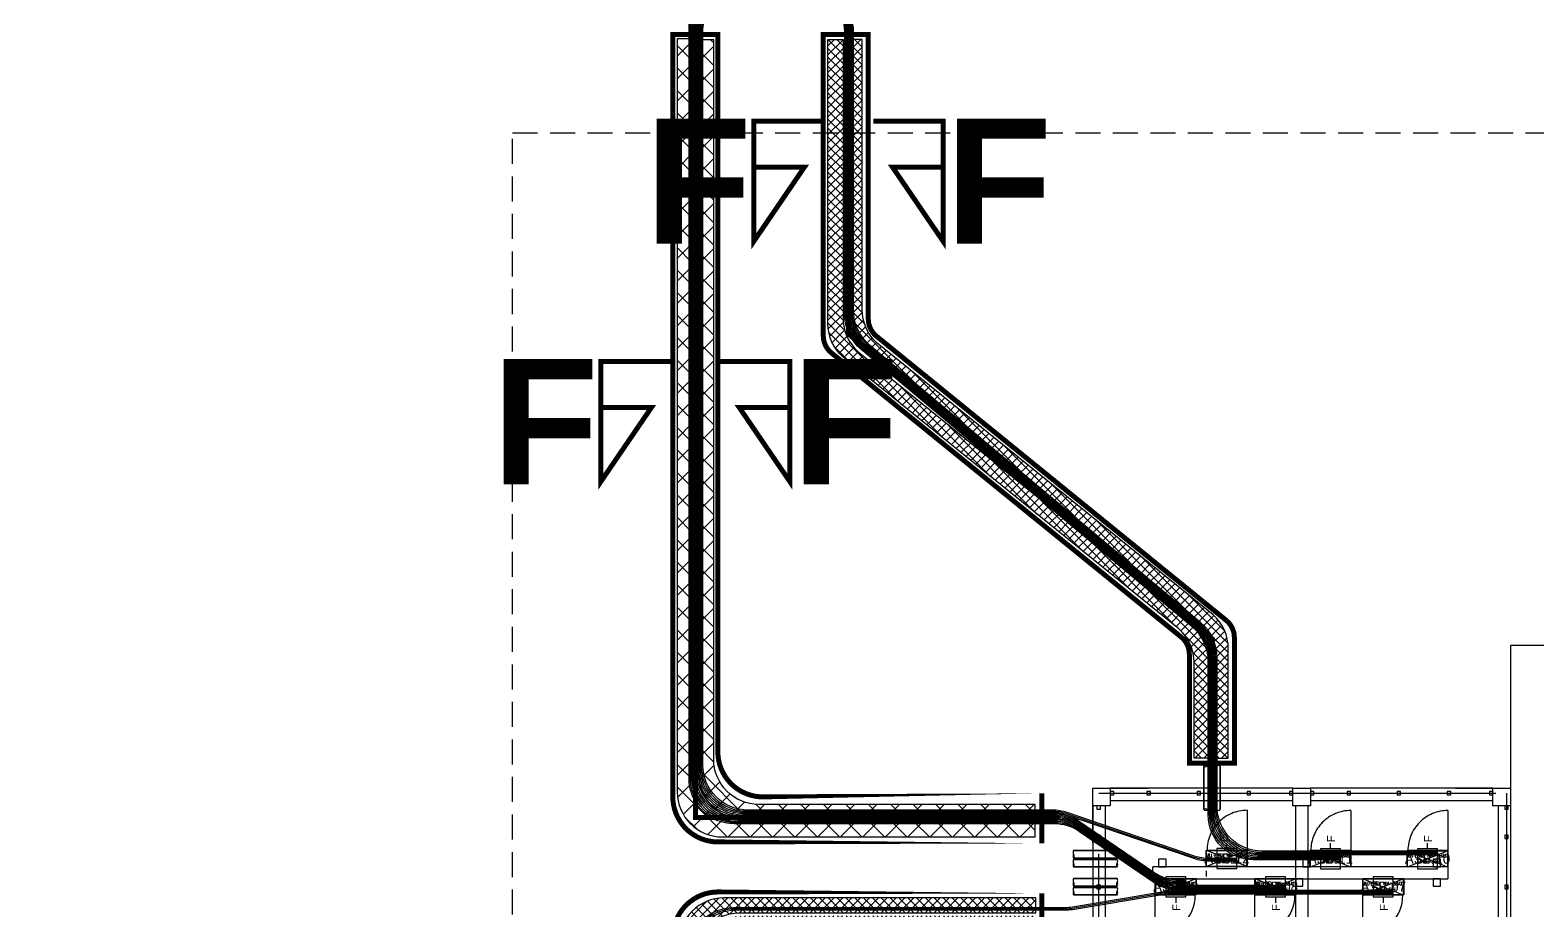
# Model space of a CAD drawing. Header units: metres. Extents: x 529325 to 529713, y 2673454 to 2673797.
# Drawn here: x 529486.71 to 529516.84, y 2673630.15 to 2673647.75 of the extents above; entities that cross this region are included whole.
import ezdxf
from ezdxf.enums import TextEntityAlignment as Align

# ---------------------------------------------------------------- set-up
doc = ezdxf.new("R2010")
doc.units = ezdxf.units.M
for name, pattern in [('DASHED', [0.75, 0.5, -0.25]), ('DASHED2', [0.375, 0.25, -0.125]), ('HIDDEN', [0.375, 0.25, -0.125]), ('PHANTOM', [63.50000000000001, 31.75, -6.35, 6.35, -6.35, 6.35, -6.35])]:
    doc.linetypes.add(name, pattern=pattern)
for name, color, linetype in [('1', 5, 'Continuous'), ('300mm Hume Pipe', 74, 'Continuous'), ('Excavation', 7, 'Continuous'), ('IDT', 7, 'Continuous'), ('LT Cable(AG) INV to LT Panel BL-25', 2, 'Continuous'), ('Section Marking BL-25', 2, 'Continuous'), ('Trench (AC)-BL25', 14, 'Continuous')]:
    doc.layers.add(name, color=color, linetype=linetype)
doc.styles.add('Arial', font='arial.ttf')
doc.styles.add('BoldTextStyle', font='arialbd.ttf')
doc.styles.add('RomanS', font='romans.shx')
doc.styles.get("Standard").update_dxf_attribs({"font": 'Adani Regular.ttf'})
doc.linetypes.add('FOUNDATION LAYOUT$0$FENCELINE1', pattern='A,6.35,-2.54,[133,ltypeshp.shx,S=2.54,R=0,X=-2.54,Y=0],-2.54,25.4', length=36.83)
pattern_1 = [(45, (-3318.68399999931, -416.0958847771399), (-0.08838834764831845, 0.08838834764831845), []), (135, (-3318.68399999931, -416.0958847771399), (-0.08838834764831845, -0.08838834764831843), [])]

# ---------------------------------------------------------------- blocks, each defined once
blk = doc.blocks.new('ASB')
at = {"layer": '1', "color": 5}
blk.add_lwpolyline([(-0.2, -0.2), (0.2, -0.2), (0.2, 0.2), (-0.2, 0.2)], close=True, dxfattribs=at)
at = {"layer": '1', "color": 7}
blk.add_attdef('ID', text='', height=0.2, dxfattribs=at).set_placement((0, 0), align=Align.MIDDLE_CENTER)
blk = doc.blocks.new('IDT')
at = {"layer": 'IDT', "color": 8, "linetype": 'PHANTOM', "ltscale": 0.25}
for p, q in [((33.78305947702646, 18.31032447560767), (33.78305947702646, 9.160324475607581)), ((25.63305947702636, 9.160324475607581), (25.63305947702636, 16.03532447560758)), ((33.78305947702646, 9.160324475607581), (25.63305947702636, 9.160324475607581))]:
    blk.add_line(p, q, dxfattribs=at)
at = {"layer": 'IDT', "color": 8}
for p, q in [((25.55203310577579, 9.410145771028397), (25.55203310577579, 12.06014577102826)), ((25.80203310577579, 9.410145771028397), (25.80203310577579, 12.06014577102826)), ((29.60203310577552, 9.410145771028397), (29.60203310577552, 12.06014577102826)), ((29.85203310577552, 9.410145771028397), (29.85203310577552, 12.06014577102826)), ((33.6520331057757, 9.410145771028397), (33.6520331057757, 12.06014577102826)), ((33.9020331057757, 9.410145771028397), (33.9020331057757, 12.06014577102826)), ((27.68603310577581, 11.1931585117926), (28.50403310577556, 11.1931585117926)), ((27.68603310577581, 10.86615851179261), (27.68603310577581, 11.1931585117926)), ((27.69503310577582, 10.86965851179264), (27.69503310577582, 11.18965851179257)), ((27.69503310577582, 11.18965851179257), (28.49503310577555, 11.18965851179257)), ((28.49503310577555, 11.18965851179257), (27.69503310577582, 10.86965851179264)), ((28.49503310577555, 10.86965851179264), (27.69503310577582, 11.18965851179257)), ((28.49503310577555, 11.18965851179257), (28.49503310577555, 10.86965851179264)), ((28.50403310577556, 11.1931585117926), (28.50403310577556, 10.86615851179261)), ((29.8430331057755, 11.19316355596482), (30.66103310577572, 11.19316355596482)), ((29.8430331057755, 10.86616355596482), (29.8430331057755, 11.19316355596482)), ((29.85203310577552, 10.86966355596462), (29.85203310577552, 11.18966355596478)), ((29.85203310577552, 11.18966355596478), (30.6520331057757, 11.18966355596478)), ((30.6520331057757, 11.18966355596478), (29.85203310577552, 10.86966355596462)), ((30.6520331057757, 10.86966355596462), (29.85203310577552, 11.18966355596478)), ((30.6520331057757, 11.18966355596478), (30.6520331057757, 10.86966355596462)), ((30.66103310577572, 11.19316355596482), (30.66103310577572, 10.86616355596482)), ((31.83392632624444, 11.19316355596482), (32.65192632624419, 11.19316355596482)), ((31.83392632624444, 10.86616355596482), (31.83392632624444, 11.19316355596482)), ((31.84292632624445, 10.86966355596462), (31.84292632624445, 11.18966355596478)), ((31.84292632624445, 11.18966355596478), (32.64292632624418, 11.18966355596478)), ((31.84292632624445, 10.86966355596462), (32.64292632624418, 11.18966355596478)), ((31.84292632624445, 11.18966355596478), (32.64292632624418, 10.86966355596485)), ((32.64292632624418, 11.18966355596478), (32.64292632624418, 10.86966355596485)), ((32.65192632624419, 11.19316355596482), (32.65192632624419, 10.86616355596482)), ((25.59805947702651, 11.06854747735485), (25.59805947702651, 10.99854747735469)), ((25.66805947702622, 11.06854747735485), (25.59805947702651, 11.06854747735485)), ((25.59805947702651, 10.99854747735469), (25.66805947702622, 10.99854747735469)), ((25.66805947702622, 10.99854747735469), (25.66805947702622, 11.06854747735485)), ((32.69924909500176, 10.86966355596462), (26.80203310577579, 10.86965851179286)), ((26.95103310577568, 11.01965851179273), (26.95103310577568, 10.86965851179264)), ((27.10103310577577, 11.01965851179273), (26.95103310577568, 11.01965851179273)), ((26.95103310577568, 10.86965851179264), (27.10103310577577, 10.86965851179264)), ((27.10103310577577, 10.86965851179264), (27.10103310577577, 11.01965851179273)), ((28.50403310577556, 10.86615851179261), (27.68603310577581, 10.86615851179261)), ((28.49503310577555, 10.86965851179264), (27.69503310577582, 10.86965851179264)), ((29.70203310577588, 11.01965851179273), (29.70203310577588, 10.86965851179264)), ((29.85203310577597, 11.01965851179273), (29.70203310577588, 11.01965851179273)), ((29.70203310577588, 10.86965851179264), (29.85203310577597, 10.86965851179264)), ((30.66103310577572, 10.86616355596482), (29.8430331057755, 10.86616355596482)), ((29.85203310577597, 10.86965851179264), (29.85203310577597, 11.01965851179273)), ((30.6520331057757, 10.86966355596462), (29.85203310577552, 10.86966355596462)), ((32.65192632624419, 10.86616355596482), (31.83392632624444, 10.86616355596482)), ((32.64292632624418, 10.86966355596485), (31.84292632624445, 10.86966355596462)), ((32.4369263262445, 11.0196585117925), (32.4369263262445, 10.86965851179264)), ((32.58692632624414, 11.0196585117925), (32.4369263262445, 11.0196585117925)), ((32.4369263262445, 10.86965851179264), (32.58692632624414, 10.86965851179264)), ((32.58692632624414, 10.86965851179264), (32.58692632624414, 11.0196585117925)), ((32.69925243467858, 10.86966355596758), (32.69925243467858, 10.62966355685978)), ((33.7480594770266, 11.06854747735485), (33.7480594770266, 10.99854747735469)), ((33.81805947702631, 11.06854747735485), (33.7480594770266, 11.06854747735485)), ((33.7480594770266, 10.99854747735469), (33.81805947702631, 10.99854747735469)), ((33.81805947702631, 10.99854747735469), (33.81805947702631, 11.06854747735485)), ((26.80203310577579, 10.6331585126876), (27.62003310577555, 10.6331585126876)), ((26.80203310577579, 10.3061585126876), (26.80203310577579, 10.6331585126876)), ((26.80203310577579, 10.62966355685978), (32.69924909500176, 10.62966355685978)), ((26.81103310577581, 10.30965851268763), (26.81103310577581, 10.62965851268757)), ((26.81103310577581, 10.62965851268757), (27.61103310577553, 10.62965851268757)), ((27.61103310577553, 10.62965851268757), (26.81103310577581, 10.30965851268763)), ((27.61103310577553, 10.30965851268763), (26.81103310577581, 10.62965851268757)), ((26.95103310577568, 10.62965851268757), (26.95103310577568, 10.6296585126878)), ((26.95103310577568, 10.62965851268757), (26.95103310577568, 10.47965851268748)), ((27.10103310577577, 10.62965851268757), (26.95103310577568, 10.62965851268757)), ((27.10103310577577, 10.47965851268748), (27.10103310577577, 10.62965851268757)), ((27.61103310577553, 10.62965851268757), (27.61103310577553, 10.30965851268763)), ((27.62003310577555, 10.6331585126876), (27.62003310577555, 10.3061585126876)), ((28.7430331057756, 10.6331585126876), (29.56103310577581, 10.6331585126876)), ((28.7430331057756, 10.3061585126876), (28.7430331057756, 10.6331585126876)), ((28.75203310577561, 10.30965851268763), (28.75203310577561, 10.62965851268757)), ((28.75203310577561, 10.62965851268757), (29.55203310577579, 10.62965851268757)), ((29.55203310577579, 10.62965851268757), (28.75203310577561, 10.30965851268763)), ((29.55203310577579, 10.30965851268763), (28.75203310577561, 10.62965851268757)), ((29.55203310577579, 10.62965851268757), (29.55203310577579, 10.30965851268763)), ((29.55203310577579, 10.62965851268757), (29.55203310577579, 10.47965851268748)), ((29.70203310577588, 10.62965851268757), (29.55203310577579, 10.62965851268757)), ((29.56103310577581, 10.6331585126876), (29.56103310577581, 10.3061585126876)), ((29.70203310577588, 10.47965851268748), (29.70203310577588, 10.62965851268757)), ((30.81703310577566, 10.62928158855436), (31.63503310577542, 10.62928158855436)), ((30.81703310577566, 10.30228158855437), (30.81703310577566, 10.62928158855436)), ((30.82603310577568, 10.3057815885544), (30.82603310577568, 10.62578158855433)), ((30.82603310577568, 10.62578158855433), (31.62603310577586, 10.62578158855433)), ((30.82603310577568, 10.3057815885544), (31.62603310577586, 10.62578158855433)), ((30.82603310577568, 10.61801765194389), (31.62603310577586, 10.3057815885544)), ((31.62603310577586, 10.62578158855433), (31.62603310577586, 10.3057815885544)), ((31.63503310577542, 10.62928158855436), (31.63503310577542, 10.30228158855437)), ((31.63518662643108, 10.71242244929829), (31.63518662643108, 10.8226436008905)), ((32.4369263262445, 10.62965851268757), (32.4369263262445, 10.47965851268748)), ((32.58692632624414, 10.62965851268757), (32.4369263262445, 10.62965851268757)), ((32.58692632624414, 10.47965851268748), (32.58692632624414, 10.62965851268757)), ((27.62003310577555, 10.3061585126876), (26.80203310577579, 10.3061585126876)), ((27.61103310577553, 10.30965851268763), (26.81103310577581, 10.30965851268763)), ((26.95103310577568, 10.47965851268748), (27.10103310577577, 10.47965851268748)), ((29.56103310577581, 10.3061585126876), (28.7430331057756, 10.3061585126876)), ((29.55203310577579, 10.30965851268763), (28.75203310577561, 10.30965851268763)), ((29.55203310577579, 10.47965851268748), (29.70203310577588, 10.47965851268748)), ((31.63503310577542, 10.30228158855437), (30.81703310577566, 10.30228158855437)), ((31.62603310577586, 10.3057815885544), (30.82603310577568, 10.3057815885544)), ((32.4369263262445, 10.47965851268748), (32.58692632624414, 10.47965851268748)), ((25.59805947702651, 10.06854747735485), (25.59805947702651, 9.998547477354691)), ((25.66805947702622, 10.06854747735485), (25.59805947702651, 10.06854747735485)), ((25.59805947702651, 9.998547477354691), (25.66805947702622, 9.998547477354691)), ((25.66805947702622, 9.998547477354691), (25.66805947702622, 10.06854747735485)), ((33.7480594770266, 10.06854747735485), (33.7480594770266, 9.998547477354691)), ((33.81805947702631, 10.06854747735485), (33.7480594770266, 10.06854747735485)), ((33.7480594770266, 9.998547477354691), (33.81805947702631, 9.998547477354691)), ((33.81805947702631, 9.998547477354691), (33.81805947702631, 10.06854747735485)), ((25.55203310577579, 9.06014577102826), (25.55203310577579, 9.410145771028397)), ((25.55203310577579, 9.410145771028397), (25.9020331057757, 9.410145771028397)), ((25.59805947702651, 9.480145771028333), (25.59805947702651, 9.410145771028397)), ((25.66805947702622, 9.480145771028333), (25.59805947702651, 9.480145771028333)), ((25.59805947702651, 9.410145771028397), (25.66805947702622, 9.410145771028397)), ((25.66805947702622, 9.410145771028397), (25.66805947702622, 9.480145771028333)), ((25.9020331057757, 9.410145771028397), (25.9020331057757, 9.06014577102826)), ((29.55203310577579, 9.06014577102826), (29.55203310577579, 9.410145771028397)), ((29.55203310577579, 9.410145771028397), (29.9020331057757, 9.410145771028397)), ((29.9020331057757, 9.410145771028397), (29.9020331057757, 9.06014577102826)), ((33.55203310577579, 9.06014577102826), (33.55203310577579, 9.410145771028397)), ((33.55203310577579, 9.410145771028397), (33.9020331057757, 9.410145771028397)), ((33.7480594770266, 9.480145771028333), (33.7480594770266, 9.410145771028397)), ((33.81805947702631, 9.480145771028333), (33.7480594770266, 9.480145771028333)), ((33.7480594770266, 9.410145771028397), (33.81805947702631, 9.410145771028397)), ((33.81805947702631, 9.410145771028397), (33.81805947702631, 9.480145771028333)), ((33.9020331057757, 9.410145771028397), (33.9020331057757, 9.06014577102826)), ((25.9020331057757, 9.06014577102826), (25.55203310577579, 9.06014577102826)), ((25.9020331057757, 9.31014577102826), (29.55203310577579, 9.31014577102826)), ((25.9020331057757, 9.195324475607663), (25.9020331057757, 9.1253244756075)), ((25.97203310577586, 9.195324475607663), (25.9020331057757, 9.195324475607663)), ((25.9020331057757, 9.1253244756075), (25.97203310577586, 9.1253244756075)), ((25.9020331057757, 9.06014577102826), (29.55203310577579, 9.06014577102826)), ((25.97203310577586, 9.1253244756075), (25.97203310577586, 9.195324475607663)), ((26.7480594770266, 9.195324475607663), (26.7480594770266, 9.1253244756075)), ((26.81805947702631, 9.195324475607663), (26.7480594770266, 9.195324475607663)), ((26.7480594770266, 9.1253244756075), (26.81805947702631, 9.1253244756075)), ((26.81805947702631, 9.1253244756075), (26.81805947702631, 9.195324475607663)), ((27.7480594770266, 9.195324475607663), (27.7480594770266, 9.1253244756075)), ((27.81805947702631, 9.195324475607663), (27.7480594770266, 9.195324475607663)), ((27.7480594770266, 9.1253244756075), (27.81805947702631, 9.1253244756075)), ((27.81805947702631, 9.1253244756075), (27.81805947702631, 9.195324475607663)), ((28.7480594770266, 9.195324475607663), (28.7480594770266, 9.1253244756075)), ((28.81805947702631, 9.195324475607663), (28.7480594770266, 9.195324475607663)), ((28.7480594770266, 9.1253244756075), (28.81805947702631, 9.1253244756075)), ((28.81805947702631, 9.1253244756075), (28.81805947702631, 9.195324475607663)), ((29.48220577756118, 9.195324475607663), (29.48220577756118, 9.1253244756075)), ((29.55220577756089, 9.195324475607663), (29.48220577756118, 9.195324475607663)), ((29.48220577756118, 9.1253244756075), (29.55220577756089, 9.1253244756075)), ((29.9020331057757, 9.06014577102826), (29.55203310577579, 9.06014577102826)), ((29.55220577756089, 9.1253244756075), (29.55220577756089, 9.195324475607663)), ((29.9020331057757, 9.31014577102826), (33.55203310577579, 9.31014577102826)), ((29.9020331057757, 9.195324475607663), (29.9020331057757, 9.1253244756075)), ((29.97203310577586, 9.195324475607663), (29.9020331057757, 9.195324475607663)), ((29.9020331057757, 9.1253244756075), (29.97203310577586, 9.1253244756075)), ((29.9020331057757, 9.06014577102826), (33.55203310577579, 9.06014577102826)), ((29.97203310577586, 9.1253244756075), (29.97203310577586, 9.195324475607663)), ((30.7480594770266, 9.195324475607663), (30.7480594770266, 9.1253244756075)), ((30.81805947702631, 9.195324475607663), (30.7480594770266, 9.195324475607663)), ((30.7480594770266, 9.1253244756075), (30.81805947702631, 9.1253244756075)), ((30.81805947702631, 9.1253244756075), (30.81805947702631, 9.195324475607663)), ((31.7480594770266, 9.195324475607663), (31.7480594770266, 9.1253244756075)), ((31.81805947702631, 9.195324475607663), (31.7480594770266, 9.195324475607663)), ((31.7480594770266, 9.1253244756075), (31.81805947702631, 9.1253244756075)), ((31.81805947702631, 9.1253244756075), (31.81805947702631, 9.195324475607663)), ((32.7480594770266, 9.195324475607663), (32.7480594770266, 9.1253244756075)), ((32.81805947702631, 9.195324475607663), (32.7480594770266, 9.195324475607663)), ((32.7480594770266, 9.1253244756075), (32.81805947702631, 9.1253244756075)), ((32.81805947702631, 9.1253244756075), (32.81805947702631, 9.195324475607663)), ((33.48203310577563, 9.195324475607663), (33.48203310577563, 9.1253244756075)), ((33.55203310577579, 9.195324475607663), (33.48203310577563, 9.195324475607663)), ((33.48203310577563, 9.1253244756075), (33.55203310577579, 9.1253244756075)), ((33.55203310577579, 9.1253244756075), (33.55203310577579, 9.195324475607663)), ((33.9020331057757, 9.06014577102826), (33.55203310577579, 9.06014577102826))]:
    blk.add_line(p, q, dxfattribs=at)
at = {"layer": 'IDT', "color": 8, "linetype": 'DASHED', "ltscale": 5}
for p, q in [((28.50403310577556, 11.99315851179233), (28.50403310577556, 11.1931585117926)), ((30.66103310577617, 11.99316355596432), (30.66103310577617, 11.19316355596482)), ((32.65192632624419, 11.99316355596454), (32.65192632624419, 11.19316355596482)), ((28.46019748933739, 11.1931585117926), (27.70403310577584, 11.1931585117926)), ((28.50403310577556, 11.1931585117926), (28.46019748933739, 11.1931585117926)), ((30.61719748933754, 11.19316355596482), (29.86103310577644, 11.19316355596482)), ((30.66103310577617, 11.19316355596482), (30.61719748933754, 11.19316355596482)), ((32.60809070980602, 11.19316355596482), (31.85192632624447, 11.19316355596482)), ((32.65192632624419, 11.19316355596482), (32.60809070980602, 11.19316355596482)), ((26.80203310577579, 9.506158512688103), (26.80203310577579, 10.3061585126876)), ((26.80203310577579, 10.3061585126876), (26.84586872221396, 10.3061585126876)), ((26.84586872221396, 10.3061585126876), (27.60203310577552, 10.3061585126876)), ((28.7430331057756, 9.506158512688103), (28.7430331057756, 10.3061585126876)), ((28.7430331057756, 10.3061585126876), (28.78686872221377, 10.3061585126876)), ((28.78686872221377, 10.3061585126876), (29.54303310577532, 10.3061585126876)), ((30.81703310577566, 9.502281588554638), (30.81703310577566, 10.30228158855437)), ((30.81703310577566, 10.30228158855437), (30.86086872221384, 10.30228158855437)), ((30.86086872221384, 10.30228158855437), (31.61703310577539, 10.30228158855437))]:
    blk.add_line(p, q, dxfattribs=at)
at = {"layer": 'IDT', "color": 7}
for p, q in [((27.68603310577581, 11.1931585117926), (28.50403310577556, 11.1931585117926)), ((27.68603310577581, 10.86615851179261), (27.68603310577581, 11.1931585117926)), ((28.09503310577546, 11.27669120714529), (28.09503310577546, 11.34921367546428)), ((28.09503310577546, 11.22553543595552), (28.09503310577546, 11.27669120714529)), ((28.50403310577556, 11.1931585117926), (28.50403310577556, 10.86615851179261)), ((29.8430331057755, 11.19316355596482), (30.66103310577572, 11.19316355596482)), ((29.8430331057755, 10.86616355596482), (29.8430331057755, 11.19316355596482)), ((30.25203310577561, 11.28019625131731), (30.25203310577561, 11.35271871963653)), ((30.25203310577561, 11.22904048012754), (30.25203310577561, 11.28019625131731)), ((30.66103310577572, 11.19316355596482), (30.66103310577572, 10.86616355596482)), ((31.83392632624444, 11.19316355596482), (32.65192632624419, 11.19316355596482)), ((31.83392632624444, 10.86616355596482), (31.83392632624444, 11.19316355596482)), ((32.24292632624409, 11.28019625131731), (32.24292632624409, 11.35271871963653)), ((32.24292632624409, 11.22904048012776), (32.24292632624409, 11.28019625131731)), ((32.65192632624419, 11.19316355596482), (32.65192632624419, 10.86616355596482)), ((28.50403310577556, 10.86615851179261), (27.68603310577581, 10.86615851179261)), ((30.66103310577572, 10.86616355596482), (29.8430331057755, 10.86616355596482)), ((32.65192632624419, 10.86616355596482), (31.83392632624444, 10.86616355596482)), ((26.80203310577579, 10.6331585126876), (27.62003310577555, 10.6331585126876)), ((26.80203310577579, 10.3061585126876), (26.80203310577579, 10.6331585126876)), ((27.62003310577555, 10.6331585126876), (27.62003310577555, 10.3061585126876)), ((28.7430331057756, 10.6331585126876), (29.56103310577581, 10.6331585126876)), ((28.7430331057756, 10.3061585126876), (28.7430331057756, 10.6331585126876)), ((29.56103310577581, 10.6331585126876), (29.56103310577581, 10.3061585126876)), ((30.81703310577566, 10.62928158855436), (31.63503310577542, 10.62928158855436)), ((30.81703310577566, 10.30228158855437), (30.81703310577566, 10.62928158855436)), ((31.63503310577542, 10.62928158855436), (31.63503310577542, 10.30228158855437)), ((27.62003310577555, 10.3061585126876), (26.80203310577579, 10.3061585126876)), ((27.21103310577544, 10.28055006587385), (27.21103310577544, 10.22939429468408)), ((29.56103310577581, 10.3061585126876), (28.7430331057756, 10.3061585126876)), ((29.1520331057757, 10.28055006587385), (29.1520331057757, 10.22939429468408)), ((31.63503310577542, 10.30228158855437), (30.81703310577566, 10.30228158855437)), ((31.22603310577577, 10.28055511004584), (31.22603310577577, 10.22939933885607)), ((27.21103310577544, 10.22939429468408), (27.21103310577544, 10.15687182636486)), ((29.1520331057757, 10.22939429468408), (29.1520331057757, 10.15687182636486)), ((31.22603310577577, 10.22939933885607), (31.22603310577577, 10.15687687053685))]:
    blk.add_line(p, q, dxfattribs=at)
at = {"layer": 'IDT', "color": 124}
for p, q in [((34.28454869628402, 11.19321100944774), (33.41546722306956, 11.19321100944774)), ((33.41546722306956, 11.19321100944774), (34.28454869628402, 11.19321100944774)), ((33.41546722306956, 11.04321100944787), (34.28454869628402, 11.04321100944787)), ((34.28454869628402, 11.04321100944787), (33.41546722306956, 11.04321100944787)), ((34.28454869628584, 11.01616355596605), (33.41546722307137, 11.01616355596605)), ((33.41546722307137, 11.01616355596605), (34.28454869628584, 11.01616355596605)), ((33.41546722307137, 10.86616355596618), (34.28454869628584, 10.86616355596618)), ((34.28454869628584, 10.86616355596618), (33.41546722307137, 10.86616355596618)), ((34.28454869628402, 10.63321101034273), (33.41546722306956, 10.63321101034273)), ((33.41546722306956, 10.63321101034273), (34.28454869628402, 10.63321101034273)), ((33.41546722306956, 10.48321101034287), (34.28454869628402, 10.48321101034287)), ((34.28454869628402, 10.48321101034287), (33.41546722306956, 10.48321101034287)), ((34.28454869628584, 10.45616355686104), (33.41546722307137, 10.45616355686104)), ((33.41546722307137, 10.45616355686104), (34.28454869628584, 10.45616355686104)), ((33.41546722307137, 10.30616355686118), (34.28454869628584, 10.30616355686118)), ((34.28454869628584, 10.30616355686118), (33.41546722307137, 10.30616355686118)), ((31.3578251571378, 9.487376799342314), (31.3578251571378, 8.61829532612785)), ((31.3578251571378, 8.61829532612785), (31.3578251571378, 9.487376799342314)), ((31.50782515713789, 8.61829532612785), (31.50782515713789, 9.487376799342314)), ((31.50782515713789, 9.487376799342314), (31.50782515713789, 8.61829532612785)), ((31.53487261061926, 9.487376799344133), (31.53487261061926, 8.618295326129669)), ((31.53487261061926, 8.618295326129669), (31.53487261061926, 9.487376799344133)), ((31.68487261061935, 8.618295326129669), (31.68487261061935, 9.487376799344133)), ((31.68487261061935, 9.487376799344133), (31.68487261061935, 8.618295326129669))]:
    blk.add_line(p, q, dxfattribs=at)
at = {"layer": 'IDT', "color": 8, "linetype": 'HIDDEN', "ltscale": 2.5}
blk.add_line((26.80203310577579, 10.62966355685978), (26.80203292904551, 10.86965851179264), dxfattribs=at)
at = {"layer": 'IDT', "color": 8, "linetype": 'DASHED2', "ltscale": 5}
for p, q in [((25.55203310577579, 9.06014577102826), (25.55203310577579, 10.1601457710284)), ((33.9020331057757, 10.1601457710284), (33.9020331057757, 9.06014577102826)), ((26.6520331057757, 9.06014577102826), (25.55203310577579, 9.06014577102826)), ((33.9020331057757, 9.06014577102826), (32.80203310577579, 9.06014577102826))]:
    blk.add_line(p, q, dxfattribs=at)
at = {"layer": 'IDT', "color": 243, "linetype": 'DASHED'}
blk.add_lwpolyline([(45.49999999962691, 32.58580025943296), (45.4999999996269, -4.032314963696315), (-1.30442248516332e-09, -4.032314963696308), (-1.304414354308392e-09, 32.58580025943297)], close=True, dxfattribs=at)
at = {"layer": 'IDT', "color": 7, "linetype": 'FOUNDATION LAYOUT$0$FENCELINE1', "ltscale": 0.01}
blk.add_lwpolyline([(19.91065726106834, 22.48539390819508), (11.80103310577559, 22.48539390819508), (11.80103310577559, 6.210393908265019), (19.73137271900467, 6.210393908225001), (25.55203310577579, 6.210393908225001), (25.55203310577579, 9.06014577102826)], dxfattribs=at)
at = {"layer": 'IDT', "color": 8, "linetype": 'DASHED', "ltscale": 5}
for centre, start, end in [((28.50403310577556, 11.1931585117926), 90, 180), ((30.66103310577617, 11.19316355596482), 90, 180), ((32.65192632624419, 11.19316355596482), 90, 180), ((26.80203310577579, 10.3061585126876), 270, 0), ((28.7430331057756, 10.3061585126876), 270, 0), ((30.81703310577566, 10.30228158855437), 270, 0)]:
    blk.add_arc(centre, 0.7999999999996508, start, end, dxfattribs=at)
at = {"layer": 'IDT', "color": 124}
for centre, radius, start, end in [((33.46528137758176, 11.15571100944828), 0.06235142331725626, 143.0276363458421, 216.9723636541578), ((33.36565306855007, 11.15571100944715), 0.06235142332423081, 323.0276363719184, 36.97236362808165), ((34.33436285080396, 11.15571100944715), 0.06235142332423081, 143.0276363719183, 216.9723636280808), ((34.23473454177227, 11.15571100944828), 0.06235142331725626, 323.0276363458421, 36.9723636541579), ((33.46528137758449, 11.0807110094471), 0.06235142331974031, 143.0276363562435, 216.9723636280808), ((33.46528137758358, 10.97866355596659), 0.06235142331725626, 143.0276363458421, 216.9723636541578), ((33.46528137758631, 10.90366355596541), 0.06235142331974031, 143.0276363562435, 216.9723636280808), ((33.36565306855189, 10.97866355596545), 0.06235142332423081, 323.0276363719184, 36.97236362808165), ((34.33436285080577, 10.97866355596545), 0.06235142332423081, 143.0276363719183, 216.9723636280808), ((34.23473454176909, 11.0807110094471), 0.06235142331974031, 323.0276363719184, 36.9723636437565), ((34.23473454177409, 10.97866355596659), 0.06235142331725626, 323.0276363458421, 36.9723636541579), ((34.23473454177091, 10.90366355596541), 0.06235142331974031, 323.0276363719184, 36.9723636437565), ((33.46528137758176, 10.59571101034328), 0.06235142331725626, 143.0276363458421, 216.9723636541578), ((33.46528137758449, 10.5207110103421), 0.06235142331974031, 143.0276363562435, 216.9723636280808), ((33.36565306855007, 10.59571101034214), 0.06235142332423081, 323.0276363719184, 36.97236362808165), ((34.33436285080396, 10.59571101034214), 0.06235142332423081, 143.0276363719183, 216.9723636280808), ((34.23473454177227, 10.59571101034328), 0.06235142331725626, 323.0276363458421, 36.9723636541579), ((34.23473454176909, 10.5207110103421), 0.06235142331974031, 323.0276363719184, 36.9723636437565), ((33.46528137758358, 10.41866355686159), 0.06235142331725626, 143.0276363458421, 216.9723636541578), ((33.46528137758631, 10.34366355686041), 0.06235142331974031, 143.0276363562435, 216.9723636280808), ((33.36565306855189, 10.41866355686045), 0.06235142332423081, 323.0276363719184, 36.97236362808165), ((34.33436285080577, 10.41866355686045), 0.06235142332423081, 143.0276363719183, 216.9723636280808), ((34.23473454177409, 10.41866355686159), 0.06235142331725626, 323.0276363458421, 36.9723636541579), ((34.23473454177091, 10.34366355686041), 0.06235142331974031, 323.0276363719184, 36.9723636437565), ((31.39532515713725, 9.43756264482738), 0.06235142331974176, 53.02763635368521, 126.9723636463148), ((31.47032515713798, 9.437562644830336), 0.06235142331725626, 53.02763635368521, 126.9723636463148), ((31.47032515713707, 9.537190953862023), 0.06235142332423227, 233.0276363536852, 306.9723636463148), ((31.57237261061871, 9.4375626448292), 0.06235142331974176, 53.02763635368521, 126.9723636463148), ((31.6473726106199, 9.437562644832155), 0.06235142331725626, 53.02763635368521, 126.9723636463148), ((31.64737261061853, 9.537190953863842), 0.06235142332423227, 233.0276363536852, 306.9723636463148), ((31.39532515713725, 8.668109480642784), 0.06235142331974176, 233.0276363536852, 306.9723636463148), ((31.47032515713707, 8.568481171608141), 0.06235142332423227, 53.02763635368521, 126.9723636463148), ((31.47032515713798, 8.668109480639828), 0.06235142331725626, 233.0276363536852, 306.9723636463148), ((31.57237261061871, 8.668109480644603), 0.06235142331974176, 233.0276363536852, 306.9723636463148), ((31.64737261061853, 8.56848117160996), 0.06235142332423227, 53.02763635368521, 126.9723636463148), ((31.6473726106199, 8.668109480641647), 0.06235142331725626, 233.0276363536852, 306.9723636463148)]:
    blk.add_arc(centre, radius, start, end, dxfattribs=at)
at = {"layer": 'IDT', "color": 7, "style": 'Arial'}
for p in [(28.00384584907741, 11.51096896125784), (30.16084584907756, 11.51447400542986), (32.15173906954604, 11.51447400542986), (27.11984584907739, 10.13972772747468), (29.06084584907765, 10.13972772747468), (31.13484584907772, 10.13973277164666)]:
    blk.add_text('F', height=0.16, rotation=270, dxfattribs=at).set_placement(p)
at = {"layer": 'IDT', "color": 7, "style": 'RomanS', "width": 0.9}
for s, p in [('TYPE-NN ASB-07', (27.7076995839623, 10.93018908066722)), ('FRP PANEL', (27.85184958396192, 11.04685574733401)), ('TYPE-NN ASB-08', (29.86469958396199, 10.93019412483943)), ('FRP PANEL', (30.00884958396207, 11.04686079150599)), ('TYPE-NN ASB-09', (31.85709280443078, 10.93019412483943)), ('FRP PANEL', (31.99974280443055, 11.04686079150622)), ('FRP PANEL', (26.96784958396191, 10.486855748229)), ('FRP PANEL', (28.90884958396217, 10.486855748229)), ('FRP PANEL', (30.98284958396223, 10.48686079240099)), ('TYPE-NN ASB-10', (26.82369958396228, 10.37018908156222)), ('TYPE-NN ASB-11', (28.7736995839621, 10.37018908156222)), ('TYPE-NN ASB-12', (30.83869958396215, 10.37019412573443))]:
    blk.add_text(s, height=0.07, dxfattribs=at).set_placement(p)

msp = doc.modelspace()

# ---------------------------------------------------------------- hatches: boundary and pattern name
at = {"layer": '300mm Hume Pipe'}
h = msp.add_hatch(dxfattribs=at)
h.set_pattern_fill('ANSI37', color=74, scale=0.1)
h.set_pattern_definition([(45, (-685.1432535239728, -1372.5), (-0.2245064030267289, 0.2245064030267289), []), (135, (-685.1432535239728, -1372.5), (-0.2245064030267289, -0.2245064030267288), [])])
edge = h.paths.add_edge_path()
edge.add_line((529499.6400308452, 2673647.574984548), (529499.6400308465, 2673632.529248202))
edge.add_arc((529500.5400308465, 2673632.529248202), 0.9000000000232831, 180.0000000296449, 270.0000000074112)
edge.add_line((529500.5400308466, 2673631.629248202), (529506.79291628, 2673631.629248207))
edge.add_line((529506.79291628, 2673631.629248207), (529506.79291628, 2673631.929248206))
edge.add_line((529506.79291628, 2673631.929248206), (529500.8400308467, 2673631.929248202))
edge.add_arc((529500.8400308465, 2673632.829248202), 0.900000000372529, 180.0000000296449, 270.00000000741124, ccw=False)
edge.add_line((529499.9400308465, 2673632.829248202), (529499.9400308452, 2673647.574984548))
edge.add_line((529499.9400308452, 2673647.574984548), (529499.6400308452, 2673647.574984548))
h = msp.add_hatch(dxfattribs=at)
h.set_pattern_fill('ANSI37', color=74, scale=0.1)
h.set_pattern_definition([(45, (-684.7149207831826, -1372.149959509261), (-0.2245064030267289, 0.2245064030267289), []), (135, (-684.7149207831826, -1372.149959509261), (-0.2245064030267289, -0.2245064030267288), [])])
edge = h.paths.add_edge_path()
edge.add_line((529500.0683635859, 2673647.557998559), (529500.0683635873, 2673632.879288692))
edge.add_arc((529500.9683635873, 2673632.879288693), 0.9000000000232831, 180.0000000296449, 270.0000000074112)
edge.add_line((529500.9683635874, 2673631.979288693), (529506.79291628, 2673631.979288697))
edge.add_line((529506.79291628, 2673631.979288697), (529506.79291628, 2673632.279288697))
edge.add_line((529506.79291628, 2673632.279288697), (529501.2683635874, 2673632.279288692))
edge.add_arc((529501.2683635873, 2673633.179288693), 0.900000000372529, 180.0000000296449, 270.00000000741124, ccw=False)
edge.add_line((529500.3683635873, 2673633.179288692), (529500.3683635859, 2673647.557998559))
edge.add_line((529500.3683635859, 2673647.557998559), (529500.0683635859, 2673647.557998559))
h = msp.add_hatch(dxfattribs=at)
h.set_pattern_fill('ANSI37', color=74)
h.set_pattern_definition(pattern_1)
edge = h.paths.add_edge_path()
edge.add_line((529510.3542895748, 2673633.202823769), (529510.6542895746, 2673633.202823769))
edge.add_line((529510.6542895746, 2673633.202823769), (529510.6542895746, 2673635.39340423))
edge.add_arc((529509.7542895745, 2673635.39340423), 0.9000000001396984, 359.9999999703551, 408.3287436989939)
edge.add_line((529510.3526597074, 2673636.065678865), (529503.6385955848, 2673641.496073229))
edge.add_arc((529504.2369657176, 2673642.168347863), 0.8999999998521733, 179.9999999703551, 228.3287437045298, ccw=False)
edge.add_line((529503.3369657175, 2673642.168347864), (529503.3369657176, 2673647.561701508))
edge.add_line((529503.3369657176, 2673647.561701508), (529503.0369657178, 2673647.561701508))
edge.add_line((529503.0369657178, 2673647.561701508), (529503.0369657177, 2673642.033746683))
edge.add_arc((529503.9369657178, 2673642.033746682), 0.9000000001396984, 179.9999999703551, 228.3287436989939)
edge.add_line((529503.3385955848, 2673641.361472048), (529510.0526597077, 2673635.931077683))
edge.add_arc((529509.4542895748, 2673635.258803048), 0.9000000002774085, 0, 48.32874371870338, ccw=False)
edge.add_line((529510.3542895748, 2673635.258803048), (529510.3542895748, 2673633.202823769))
edge = h.paths.add_edge_path()
edge.add_line((529502.9529028463, 2673647.510474687), (529502.9529028462, 2673641.996030143))
edge.add_arc((529503.8529028463, 2673641.996030143), 0.9000000001396984, 179.9999999703551, 228.3287436989939)
edge.add_line((529503.2545327133, 2673641.323755508), (529509.9685968361, 2673635.893361143))
edge.add_arc((529509.3702267031, 2673635.221086509), 0.9000000002774085, 0, 48.32874371870338, ccw=False)
edge.add_line((529510.2702267033, 2673635.221086509), (529510.2702267033, 2673633.202823769))
edge.add_line((529510.2702267033, 2673633.202823769), (529509.9702267032, 2673633.202823769))
edge.add_line((529509.9702267032, 2673633.202823769), (529509.9702267031, 2673635.11128488))
edge.add_arc((529509.0702267028, 2673635.11128488), 0.9000000002561137, 0, 48.33614239118482)
edge.add_line((529509.6685100191, 2673635.783636777), (529502.9546195302, 2673641.212322967))
edge.add_arc((529503.5529028462, 2673641.884674864), 0.9000000003040967, 180.0000000296449, 228.3361424219648, ccw=False)
edge.add_line((529502.6529028462, 2673641.884674864), (529502.6529028462, 2673647.561701508))
edge.add_line((529502.6529028462, 2673647.561701508), (529502.9529028463, 2673647.561701508))
edge.add_line((529502.9529028463, 2673647.561701508), (529502.9529028463, 2673647.510474687))
h = msp.add_hatch(dxfattribs=at)
h.set_pattern_fill('ANSI37', color=74)
h.set_pattern_definition(pattern_1)
edge = h.paths.add_edge_path(flags=17)
edge.add_line((529500.0312984742, 2673610.620153835), (529500.3312978563, 2673610.620153835))
edge.add_line((529500.3312978563, 2673610.620153835), (529500.3337964804, 2673628.849325392))
edge.add_arc((529501.2337964771, 2673628.849248207), 0.8999999999569535, 89.99999999258881, 179.9950862658553, ccw=False)
edge.add_line((529501.2337964772, 2673629.749248208), (529506.8062826142, 2673629.749248207))
edge.add_line((529506.8062826142, 2673629.749248207), (529506.8062826142, 2673630.049248206))
edge.add_line((529506.8062826142, 2673630.049248206), (529500.9338221954, 2673630.049248207))
edge.add_arc((529500.9338221952, 2673629.149248207), 0.8999999999068677, 89.99999998517754, 179.9950875109413)
edge.add_line((529500.0338221986, 2673629.149325373), (529500.0312984742, 2673610.620153835))
edge = h.paths.add_edge_path()
edge.add_line((529506.8062826144, 2673630.109248206), (529506.8062826144, 2673630.409248206))
edge.add_line((529506.8062826144, 2673630.409248206), (529500.5737816618, 2673630.409248207))
edge.add_arc((529500.5737816616, 2673629.509248208), 0.8999999994412065, 89.99999998517754, 179.9952226917694)
edge.add_line((529499.6737816648, 2673629.50932325), (529499.6712973621, 2673610.620153835))
edge.add_line((529499.6712973621, 2673610.620153835), (529499.9712967441, 2673610.620153835))
edge.add_line((529499.9712967441, 2673610.620153835), (529499.973756643, 2673629.209323268))
edge.add_arc((529500.8737566398, 2673629.209248207), 0.899999999893729, 89.99999998517762, 179.9952214763277, ccw=False)
edge.add_line((529500.87375664, 2673630.109248207), (529506.8062826144, 2673630.109248206))

# ---------------------------------------------------------------- linework, layer by layer
at = {"layer": '300mm Hume Pipe', "color": 74}
for points in [[(529499.6400308452, 2673647.574984548), (529499.6400308465, 2673632.529248202, 0.414213562368789), (529500.5400308466, 2673631.629248202), (529506.79291628, 2673631.629248207), (529506.79291628, 2673631.929248206), (529500.8400308467, 2673631.929248202, -0.4142135623692981), (529499.9400308465, 2673632.829248202), (529499.9400308452, 2673647.574984548)], [(529500.0683635859, 2673647.557998559), (529500.0683635873, 2673632.879288692, 0.414213562368789), (529500.9683635874, 2673631.979288693), (529506.79291628, 2673631.979288697), (529506.79291628, 2673632.279288697), (529501.2683635874, 2673632.279288692, -0.4142135623692981), (529500.3683635873, 2673633.179288692), (529500.3683635859, 2673647.557998559)], [(529502.9529028463, 2673647.510474687), (529502.9529028462, 2673641.996030143, 0.2140562423256003), (529503.2545327133, 2673641.323755508), (529509.9685968361, 2673635.893361143, -0.2140562423092027), (529510.2702267033, 2673635.221086509), (529510.2702267033, 2673633.202823769), (529509.9702267032, 2673633.202823769), (529509.9702267031, 2673635.11128488, 0.2140900045463655), (529509.6685100191, 2673635.783636777), (529502.9546195302, 2673641.212322967, -0.2140900045615197), (529502.6529028462, 2673641.884674864), (529502.6529028462, 2673647.561701508), (529502.9529028463, 2673647.561701508), (529502.9529028463, 2673647.510474687)], [(529510.3542895748, 2673633.202823769), (529510.6542895746, 2673633.202823769), (529510.6542895746, 2673635.39340423, 0.2140562423100663), (529510.3526597074, 2673636.065678865), (529503.6385955848, 2673641.496073229, -0.2140562423329815), (529503.3369657175, 2673642.168347864), (529503.3369657176, 2673647.561701508), (529503.0369657178, 2673647.561701508), (529503.0369657177, 2673642.033746683, 0.2140562423301491), (529503.3385955848, 2673641.361472048), (529510.0526597077, 2673635.931077683, -0.2140562423100663), (529510.3542895748, 2673635.258803048)], [(529506.8062826144, 2673630.109248206), (529506.8062826144, 2673630.409248206), (529500.5737816618, 2673630.409248207, 0.4141891411716305), (529499.6737816648, 2673629.50932325), (529499.6712973621, 2673610.620153835), (529499.9712967441, 2673610.620153835), (529499.973756643, 2673629.209323268, -0.4141891350907431), (529500.87375664, 2673630.109248207)]]:
    msp.add_lwpolyline(points, format="xyb", close=True, dxfattribs=at)
at = {"layer": 'Excavation', "color": 3, "const_width": 0.1}
for points in [[(529507.2806659165, 2673632.01535212), (529500.0012843693, 2673632.01535212), (529500.0012843693, 2673647.837864267)], [(529510.3292493132, 2673631.946681573), (529510.3292493132, 2673635.591178434), (529503.062191311, 2673641.680289827), (529503.062191311, 2673647.785368583)]]:
    msp.add_lwpolyline(points, dxfattribs=at)
at = {"layer": 'LT Cable(AG) INV to LT Panel BL-25', "color": 5}
for points in [[(529510.8261633114, 2673631.170921225), (529510.265998394, 2673631.170921225, -0.08265729835094415), (529509.9744624501, 2673631.219447917), (529507.4265565053, 2673632.091825427, 0.0826572983590934), (529507.1350205614, 2673632.14035212), (529501.0262843693, 2673632.14035212, -0.414213562373095), (529500.1262843693, 2673633.04035212), (529500.1262843693, 2673647.73130885, -0.05183857435290604), (529500.1455289131, 2673647.916429963), (529500.2316429174, 2673648.326136766, 0.0518385743625837), (529500.2508874614, 2673648.511257878), (529500.2508874614, 2673788.16216928, 0.414213562373095), (529499.3508874613, 2673789.06216928), (529392.1175845186, 2673789.06216928, -0.414213562373095), (529391.2175845186, 2673789.96216928), (529391.2175845186, 2673790.189769275)], [(529510.8261633114, 2673631.195921225), (529510.2701596898, 2673631.195921225, -0.08265729835045098), (529509.978623746, 2673631.244447917), (529507.4307178011, 2673632.116825427, 0.0826572983590934), (529507.1391818572, 2673632.16535212), (529501.0512843693, 2673632.16535212, -0.414213562373095), (529500.1512843693, 2673633.06535212), (529500.1512843693, 2673647.728709938, -0.05183857435290604), (529500.1705289131, 2673647.913831051), (529500.2566429174, 2673648.323537853, 0.0518385743625837), (529500.2758874614, 2673648.508658966), (529500.2758874614, 2673788.18716928, 0.414213562373095), (529499.3758874614, 2673789.08716928), (529489.2935845186, 2673789.08716928, -0.414213562373095), (529488.3935845186, 2673789.98716928), (529488.3935845186, 2673790.189769275)], [(529512.8952512621, 2673631.170921225), (529511.1542493133, 2673631.170921225, -0.4142135623503636), (529510.2542493133, 2673632.070921225), (529510.2542493133, 2673635.136112429, 0.2218784995244559), (529509.9322748105, 2673635.825957719), (529503.3091658138, 2673641.375500387, -0.2218784995264163), (529502.9871913111, 2673642.065345677), (529502.9871913111, 2673647.709600229, 0.03879708028642316), (529502.9763863264, 2673647.8486406), (529502.8970893538, 2673648.355762901, -0.03879708029077717), (529502.886284369, 2673648.494803272), (529502.886284369, 2673780.61216928, -0.414213562373095), (529503.7862843691, 2673781.51216928), (529548.9009842187, 2673781.51216928, 0.414213562373095), (529549.8009842187, 2673782.41216928), (529549.8009842187, 2673782.689769275)], [(529512.8952512621, 2673631.195921225), (529511.1792493132, 2673631.195921225, -0.4142135623503636), (529510.2792493132, 2673632.095921224), (529510.2792493132, 2673635.147780788, 0.2218784995244559), (529509.9572748104, 2673635.837626078), (529503.3341658138, 2673641.387168746, -0.2218784995264163), (529503.012191311, 2673642.077014036), (529503.012191311, 2673647.711543007, 0.03879708028642316), (529503.0013863263, 2673647.850583378), (529502.9220893537, 2673648.357705679, -0.03879708029077717), (529502.911284369, 2673648.49674605), (529502.911284369, 2673780.58716928, -0.414213562373095), (529503.811284369, 2673781.48716928), (529613.6849842187, 2673781.48716928, 0.414213562373095), (529614.5849842187, 2673782.38716928), (529614.5849842187, 2673782.689769275)], [(529510.8261633114, 2673631.145921225), (529510.2618370982, 2673631.145921225, -0.082657298351436), (529509.9703011543, 2673631.194447917), (529507.4223952094, 2673632.066825428, 0.0826572983590934), (529507.1308592656, 2673632.11535212), (529501.0012843693, 2673632.11535212, -0.414213562373095), (529500.1012843692, 2673633.01535212), (529500.1012843692, 2673647.733907763, -0.05183857435290604), (529500.1205289131, 2673647.919028876), (529500.2066429174, 2673648.328735678, 0.0518385743625837), (529500.2258874613, 2673648.513856791), (529500.2258874613, 2673765.63716928, 0.414213562373095), (529499.3258874613, 2673766.53716928), (529489.2935845186, 2673766.53716928, -0.414213562373095), (529488.3935845186, 2673767.43716928), (529488.3935845186, 2673767.689769275)], [(529512.8952512621, 2673631.220921224), (529511.2042493132, 2673631.220921224, -0.4142135623503636), (529510.3042493132, 2673632.120921224), (529510.3042493132, 2673635.159449148, 0.2218784995244559), (529509.9822748104, 2673635.849294438), (529503.3591658138, 2673641.398837105, -0.2218784995264163), (529503.037191311, 2673642.088682395), (529503.037191311, 2673647.713485786, 0.03879708025884668), (529503.0263863263, 2673647.852526156), (529502.9470893537, 2673648.359648458, -0.03879708025989376), (529502.936284369, 2673648.498688828), (529502.936284369, 2673743.06216928, -0.414213562373095), (529503.836284369, 2673743.96216928), (529548.9009842187, 2673743.96216928, 0.414213562373095), (529549.8009842187, 2673744.86216928), (529549.8009842187, 2673745.189769275)], [(529512.8952512621, 2673631.245921224), (529511.2292493132, 2673631.245921224, -0.4142135623503636), (529510.3292493132, 2673632.145921224), (529510.3292493132, 2673635.171117506, 0.2218784995244559), (529510.0072748105, 2673635.860962796), (529503.3841658138, 2673641.410505464, -0.2218784995264163), (529503.062191311, 2673642.100350754), (529503.062191311, 2673647.715428564, 0.03879708028642316), (529503.0513863263, 2673647.854468935), (529502.9720893537, 2673648.361591236, -0.03879708029077717), (529502.961284369, 2673648.500631607), (529502.961284369, 2673743.03716928, -0.414213562373095), (529503.861284369, 2673743.93716928), (529613.6849842187, 2673743.93716928, 0.414213562373095), (529614.5849842187, 2673744.83716928), (529614.5849842187, 2673745.189769275)], [(529514.8362512622, 2673631.270921224), (529511.2542493133, 2673631.270921224, -0.4142135623503636), (529510.3542493132, 2673632.170921224), (529510.3542493132, 2673635.182785865, 0.2218784995244559), (529510.0322748105, 2673635.872631155), (529503.4091658138, 2673641.422173823, -0.2218784995264163), (529503.0871913111, 2673642.112019113), (529503.0871913111, 2673647.717371342, 0.03879708031399964), (529503.0763863263, 2673647.856411713), (529502.9970893537, 2673648.363534014, -0.0387970803216607), (529502.986284369, 2673648.502574385), (529502.986284369, 2673705.51216928, -0.414213562373095), (529503.886284369, 2673706.41216928), (529548.9009842187, 2673706.41216928, 0.414213562373095), (529549.8009842187, 2673707.31216928), (529549.8009842187, 2673707.689769275)], [(529514.8362512622, 2673631.295921224), (529511.2792493133, 2673631.295921224, -0.4142135623503636), (529510.3792493133, 2673632.195921224), (529510.3792493133, 2673635.194454225, 0.2218784995244559), (529510.0572748105, 2673635.884299515), (529503.4341658138, 2673641.433842183, -0.2218784995264163), (529503.1121913111, 2673642.123687473), (529503.1121913111, 2673647.71931412, 0.03879708028642316), (529503.1013863264, 2673647.858354491), (529503.0220893538, 2673648.365476792, -0.03879708029077717), (529503.011284369, 2673648.504517163), (529503.011284369, 2673705.48716928, -0.414213562373095), (529503.9112843691, 2673706.38716928), (529613.6849842187, 2673706.38716928, 0.414213562373095), (529614.5849842187, 2673707.28716928), (529614.5849842187, 2673707.689769275)], [(529514.8362512622, 2673631.320921224), (529511.3042493132, 2673631.320921224, -0.4142135623503636), (529510.4042493132, 2673632.220921224), (529510.4042493132, 2673635.206122584, 0.2218784995244559), (529510.0822748104, 2673635.895967874), (529503.4591658138, 2673641.445510542, -0.2218784995264163), (529503.137191311, 2673642.135355832), (529503.137191311, 2673647.721256899, 0.03879708028642316), (529503.1263863263, 2673647.86029727), (529503.0470893537, 2673648.367419571, -0.03879708029077717), (529503.036284369, 2673648.506459942), (529503.036284369, 2673667.96216928, -0.414213562373095), (529503.936284369, 2673668.86216928), (529548.9009842187, 2673668.86216928, 0.414213562373095), (529549.8009842187, 2673669.76216928), (529549.8009842187, 2673670.189769275)], [(529514.8362512622, 2673631.345921224), (529511.3292493132, 2673631.345921224, -0.4142135623503636), (529510.4292493132, 2673632.245921224), (529510.4292493132, 2673635.217790943, 0.2218784995145807), (529510.1072748104, 2673635.907636233), (529503.4841658138, 2673641.457178901, -0.2218784995160833), (529503.162191311, 2673642.147024191), (529503.162191311, 2673647.723199677, 0.03879708028642316), (529503.1513863263, 2673647.862240048), (529503.0720893537, 2673648.369362349, -0.03879708029077717), (529503.061284369, 2673648.50840272), (529503.061284369, 2673667.93716928, -0.414213562373095), (529503.961284369, 2673668.83716928), (529613.6849842187, 2673668.83716928, 0.414213562373095), (529614.5849842187, 2673669.73716928), (529614.5849842187, 2673670.189769275)]]:
    msp.add_lwpolyline(points, format="xyb", dxfattribs=at)
at = {"layer": 'LT Cable(AG) INV to LT Panel BL-25'}
for points in [[(529509.8043580417, 2673630.760814072), (529509.6763520233, 2673630.760819116, -0.1510398178962852), (529509.1684509602, 2673630.917827521), (529507.6828860502, 2673631.933343715, 0.151039817845862), (529507.1749849872, 2673632.09035212), (529500.9762843692, 2673632.09035212, -0.414213562373095), (529500.0762843692, 2673632.99035212), (529500.0762843692, 2673647.736506676, -0.05183857435290604), (529500.0955289131, 2673647.921627788), (529500.1816429173, 2673648.331334591, 0.0518385743625837), (529500.2008874613, 2673648.516455703), (529500.2008874613, 2673765.61216928, 0.414213562373095), (529499.3008874613, 2673766.51216928), (529392.1175845186, 2673766.51216928, -0.414213562373095), (529391.2175845186, 2673767.41216928), (529391.2175845186, 2673767.689769275)], [(529509.8043580417, 2673630.710814072), (529509.6763520233, 2673630.710819116, -0.1510398178962852), (529509.1684509602, 2673630.867827521), (529507.6828860509, 2673631.883343715, 0.151039817845862), (529507.1749849879, 2673632.04035212), (529500.9262843693, 2673632.04035212, -0.414213562373095), (529500.0262843693, 2673632.94035212), (529500.0262843693, 2673647.741704501, -0.05183857439254053), (529500.0455289131, 2673647.926825614), (529500.1316429175, 2673648.336532416, 0.05183857440945771), (529500.1508874614, 2673648.521653529), (529500.1508874614, 2673735.56216928, 0.414213562373095), (529499.2508874614, 2673736.46216928), (529392.1175845186, 2673736.46216928, -0.414213562373095), (529391.2175845186, 2673737.36216928), (529391.2175845186, 2673737.689769275)], [(529509.8043580417, 2673630.735814072), (529509.6763520233, 2673630.735819116, -0.1510398178962852), (529509.1684509602, 2673630.892827521), (529507.6828860509, 2673631.908343715, 0.151039817845862), (529507.1749849879, 2673632.06535212), (529500.9512843693, 2673632.06535212, -0.414213562373095), (529500.0512843693, 2673632.965352119), (529500.0512843693, 2673647.739105588, -0.05183857435290604), (529500.0705289132, 2673647.924226701), (529500.1566429174, 2673648.333933503, 0.0518385743625837), (529500.1758874614, 2673648.519054616), (529500.1758874614, 2673735.58716928, 0.414213562373095), (529499.2758874614, 2673736.48716928), (529489.2935845186, 2673736.48716928, -0.414213562373095), (529488.3935845186, 2673737.38716928), (529488.3935845186, 2673737.689769275)], [(529511.7952512623, 2673630.660814072), (529509.6763520233, 2673630.660819116, -0.1510398178962852), (529509.1684509602, 2673630.817827521), (529507.6828860509, 2673631.833343715, 0.151039817845862), (529507.1749849879, 2673631.99035212), (529500.8762843693, 2673631.99035212, -0.414213562373095), (529499.9762843692, 2673632.89035212), (529499.9762843692, 2673647.746902326, -0.05183857431327155), (529499.995528913, 2673647.932023438), (529500.0816429176, 2673648.341730242, 0.05183857432458908), (529500.1008874613, 2673648.526851355), (529500.1008874613, 2673713.01216928, 0.414213562373095), (529499.2008874613, 2673713.91216928), (529392.1175845186, 2673713.91216928, -0.414213562373095), (529391.2175845186, 2673714.81216928), (529391.2175845186, 2673715.189769275)], [(529509.8043580417, 2673630.685814072), (529509.6763520233, 2673630.685819116, -0.1510398178962852), (529509.1684509602, 2673630.842827521), (529507.6828860509, 2673631.858343715, 0.151039817845862), (529507.1749849879, 2673632.01535212), (529500.9012843693, 2673632.01535212, -0.414213562373095), (529500.0012843693, 2673632.91535212), (529500.0012843693, 2673647.744303414, -0.05183857435290604), (529500.0205289131, 2673647.929424526), (529500.1066429174, 2673648.339131329, 0.0518385743625837), (529500.1258874614, 2673648.524252441), (529500.1258874614, 2673713.03716928, 0.414213562373095), (529499.2258874613, 2673713.93716928), (529489.2935845186, 2673713.93716928, -0.414213562373095), (529488.3935845186, 2673714.83716928), (529488.3935845186, 2673715.189769275)], [(529511.7952512623, 2673630.610814072), (529509.6763520233, 2673630.610819116, -0.1510398178962852), (529509.1684509602, 2673630.767827521), (529507.6828860516, 2673631.783343715, 0.151039817845862), (529507.1749849886, 2673631.94035212), (529500.8262843693, 2673631.94035212, -0.414213562373095), (529499.9262843693, 2673632.840352119), (529499.9262843693, 2673647.752100151, -0.05183857435290604), (529499.9455289132, 2673647.937221264), (529500.0316429174, 2673648.346928067, 0.0518385743625837), (529500.0508874614, 2673648.532049179), (529500.0508874614, 2673690.46216928, 0.414213562373095), (529499.1508874614, 2673691.36216928), (529392.1175845186, 2673691.36216928, -0.414213562373095), (529391.2175845186, 2673692.26216928), (529391.2175845186, 2673692.689769275)], [(529511.7952512623, 2673630.635814072), (529509.6763520233, 2673630.635819116, -0.1510398178962852), (529509.1684509602, 2673630.792827521), (529507.6828860509, 2673631.808343715, 0.151039817845862), (529507.1749849879, 2673631.96535212), (529500.8512843692, 2673631.96535212, -0.414213562373095), (529499.9512843692, 2673632.86535212), (529499.9512843692, 2673647.749501239, -0.05183857435290604), (529499.9705289131, 2673647.934622352), (529500.0566429173, 2673648.344329154, 0.0518385743625837), (529500.0758874613, 2673648.529450267), (529500.0758874613, 2673690.48716928, 0.414213562373095), (529499.1758874613, 2673691.38716928), (529489.2935845186, 2673691.38716928, -0.414213562373095), (529488.3935845186, 2673692.28716928), (529488.3935845186, 2673692.689769275)], [(529513.9522512621, 2673630.560819116), (529509.6763520233, 2673630.560819116, -0.1510398178962852), (529509.1684509602, 2673630.717827521), (529507.6828860516, 2673631.733343715, 0.151039817845862), (529507.1749849886, 2673631.89035212), (529500.7762843693, 2673631.89035212, -0.414213562373095), (529499.8762843693, 2673632.79035212), (529499.8762843693, 2673647.757297977, -0.05183857435290604), (529499.8955289131, 2673647.942419089), (529499.9816429174, 2673648.352125892, 0.0518385743625837), (529500.0008874614, 2673648.537247004), (529500.0008874614, 2673660.41216928, 0.414213562373095), (529499.1008874613, 2673661.31216928), (529392.1175845186, 2673661.31216928, -0.414213562373095), (529391.2175845186, 2673662.21216928), (529391.2175845186, 2673662.689769275)], [(529511.7952512623, 2673630.585814072), (529509.6763520233, 2673630.585819116, -0.1510398178962852), (529509.1684509602, 2673630.742827521), (529507.6828860516, 2673631.758343715, 0.151039817845862), (529507.1749849886, 2673631.91535212), (529500.8012843693, 2673631.91535212, -0.414213562373095), (529499.9012843693, 2673632.81535212), (529499.9012843693, 2673647.754699064, -0.05183857435290604), (529499.9205289131, 2673647.939820176), (529500.0066429174, 2673648.349526979, 0.0518385743625837), (529500.0258874614, 2673648.534648092), (529500.0258874614, 2673660.43716928, 0.414213562373095), (529499.1258874614, 2673661.33716928), (529489.2935845186, 2673661.33716928, -0.414213562373095), (529488.3935845186, 2673662.23716928), (529488.3935845186, 2673662.689769275)], [(529513.9522512621, 2673630.510819117), (529509.476979559, 2673630.510819117, 0.04142679080710512), (529509.3286087556, 2673630.498504931), (529507.5407192811, 2673630.199671049, -0.04142679079183131), (529507.3923484777, 2673630.187356863), (529500.7887843692, 2673630.187356863, 0.414213562373095), (529499.8887843692, 2673629.287356863), (529499.8887843692, 2673610.378608874, -0.001059068803473712), (529499.8887762935, 2673610.374796239), (529499.8860953358, 2673609.741942495, 0.001059068761577401), (529499.8860872601, 2673609.73812986), (529499.88608726, 2673609.04966928), (529485.9567843691, 2673609.04966928, -0.414213562373095), (529485.056784369, 2673609.94966928), (529485.056784369, 2673630.64966928, 0.414213562373095), (529484.156784369, 2673631.54966928), (529392.1175845186, 2673631.54966928, -0.414213562373095), (529391.2175845186, 2673632.44966928), (529391.2175845186, 2673632.689769275)], [(529513.9522512621, 2673630.535819117), (529509.4749046589, 2673630.535819117, 0.04142679081803957), (529509.3265338554, 2673630.523504931), (529507.5386443837, 2673630.224671049, -0.04142679079183131), (529507.3902735803, 2673630.212356864), (529500.7637843693, 2673630.212356864, 0.414213562373095), (529499.8637843693, 2673629.312356864), (529499.8637843693, 2673610.378661827, -0.001059068849960357), (529499.8637762936, 2673610.374849192), (529499.8610953358, 2673609.741995448, 0.00105906884958388), (529499.8610872601, 2673609.738182813), (529499.8610872601, 2673609.07466928), (529485.981784369, 2673609.07466928, -0.414213562373095), (529485.081784369, 2673609.97466928), (529485.081784369, 2673630.67466928, 0.414213562373095), (529484.1817843689, 2673631.57466928), (529456.9015845186, 2673631.57466928, -0.414213562373095), (529456.0015845186, 2673632.47466928), (529456.0015845186, 2673632.689769275)], [(529513.9522512621, 2673630.485819117), (529509.4790544595, 2673630.485819117, 0.04142679079614777), (529509.3306836562, 2673630.473504931), (529507.5427941816, 2673630.174671049, -0.04142679079183131), (529507.3944233783, 2673630.162356863), (529500.8137843693, 2673630.162356863, 0.414213562373095), (529499.9137843692, 2673629.262356863), (529499.9137843692, 2673610.37855592, -0.001059068849960357), (529499.9137762935, 2673610.374743286), (529499.9110953357, 2673609.741889541, 0.00105906884958388), (529499.91108726, 2673609.738076906), (529499.91108726, 2673602.42466928, -0.414213562373095), (529499.01108726, 2673601.52466928), (529392.1175845186, 2673601.52466928, -0.414213562373095), (529391.2175845186, 2673602.42466928), (529391.2175845186, 2673602.689769275)]]:
    msp.add_lwpolyline(points, format="xyb", dxfattribs=at)
at = {"layer": 'Section Marking BL-25', "color": 94, "lineweight": 35, "true_color": 0x00a500, "const_width": 0.1}
for points in [[(529502.562191311, 2673645.932829205), (529501.172191311, 2673645.932829205), (529501.172191311, 2673643.532829205), (529502.182191311, 2673645.012829205), (529501.172191311, 2673645.012829205)], [(529503.562191311, 2673645.932829205), (529504.952191311, 2673645.932829205), (529504.952191311, 2673643.532829205), (529503.942191311, 2673645.012829205), (529504.952191311, 2673645.012829205)], [(529499.5012843693, 2673641.126608194), (529498.1112843693, 2673641.126608194), (529498.1112843693, 2673638.726608194), (529499.1212843693, 2673640.206608194), (529498.1112843693, 2673640.206608194)], [(529500.5012843693, 2673641.126608194), (529501.8912843693, 2673641.126608194), (529501.8912843693, 2673638.726608194), (529500.8812843693, 2673640.206608194), (529501.8912843693, 2673640.206608194)]]:
    msp.add_lwpolyline(points, dxfattribs=at)
at = {"layer": 'Trench (AC)-BL25', "const_width": 0.1}
for points in [[(529499.5512843693, 2673647.661701508), (529499.5512843706, 2673632.429248202, 0.414213562368404), (529500.4512843707, 2673631.529248202), (529506.9262826145, 2673631.529248206), (529506.9262826144, 2673632.429248206), (529501.3512843706, 2673632.429248202, -0.4142135623721557), (529500.4512843705, 2673633.329248202), (529500.4512843693, 2673647.661701508)], [(529509.7271516715, 2673635.610421294), (529502.7073954396, 2673641.31127801, -0.2124726228145605), (529502.5586116271, 2673641.645596434), (529502.5586116271, 2673647.661701508), (529503.4586116271, 2673647.661701508), (529503.4586116272, 2673641.979768409, 0.2124726227902704), (529503.60739544, 2673641.645449986), (529510.6271516714, 2673635.944593269, -0.212472622813343), (529510.7759354842, 2673635.610274845), (529510.7759354841, 2673633.102823769), (529509.8759354841, 2673633.102823769), (529509.8759354841, 2673635.27610287, 0.2124726228154971)], [(529499.551284369, 2673610.500153835), (529499.5537916699, 2673629.629323339, -0.4141891120428178), (529500.4537916669, 2673630.529248207), (529506.9262826145, 2673630.529248206), (529506.9262826144, 2673629.629248207), (529501.3537861864, 2673629.629248207, 0.4141884118590964), (529500.4537861897, 2673628.729325491), (529500.451284369, 2673610.500153835)]]:
    msp.add_lwpolyline(points, format="xyb", close=True, dxfattribs=at)

# ---------------------------------------------------------------- block references
at = {"layer": '1'}
for p, values in [((529510.6261633114, 2673631.199152771), {'ID': 'ASB 12'}), ((529512.6952512622, 2673631.193311027), {'ID': 'ASB 11'}), ((529514.6362512623, 2673631.193311027), {'ID': 'ASB 10'}), ((529509.6043580418, 2673630.633305984), {'ID': 'ASB 09'}), ((529511.5952512623, 2673630.633305984), {'ID': 'ASB 08'}), ((529513.7522512622, 2673630.633311028), {'ID': 'ASB 07'})]:
    msp.add_blockref('ASB', p, dxfattribs=at).add_auto_attribs(values)
at = {"layer": 'IDT', "color": 8, "rotation": 180}
msp.add_blockref('IDT', (529541.847284368, 2673641.66296954), dxfattribs=at)

# ---------------------------------------------------------------- texts
at = {"layer": 'Section Marking BL-25', "color": 94, "true_color": 0x00a500, "style": 'BoldTextStyle'}
for p in [(529500.062191311, 2673644.732829205), (529506.062191311, 2673644.732829205), (529497.0012843693, 2673639.926608194), (529503.0012843693, 2673639.926608194)]:
    msp.add_text('F', height=2.5, dxfattribs=at).set_placement(p, align=Align.MIDDLE_CENTER)

doc.saveas('drawing.dxf')
